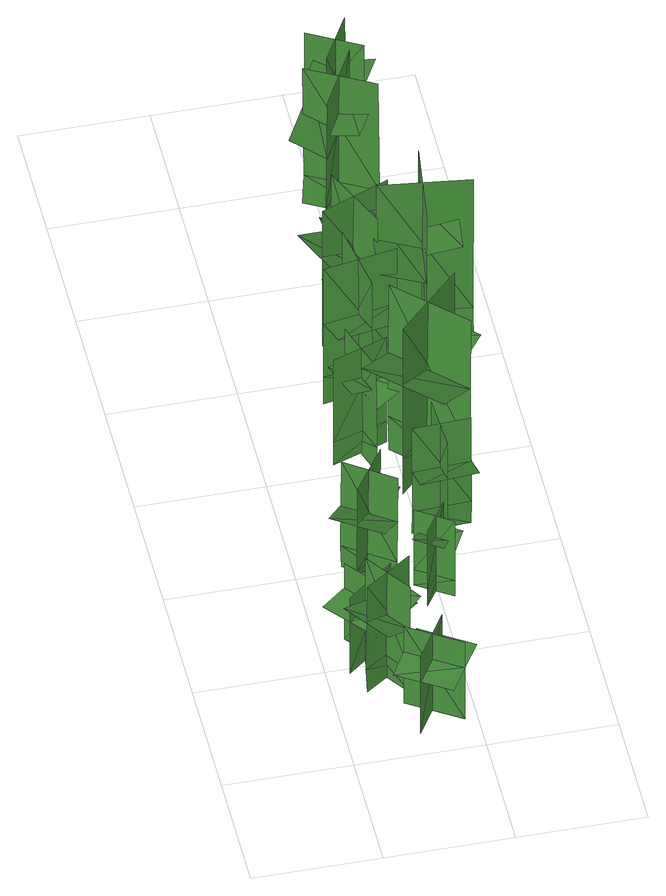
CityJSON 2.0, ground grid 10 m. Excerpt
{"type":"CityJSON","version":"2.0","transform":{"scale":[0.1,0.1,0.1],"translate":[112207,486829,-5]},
"CityObjects":{
"tree1":{"type":"SolitaryVegetationObject","geometry":[{"type":"MultiSurface","lod":"1","boundaries":[[[0,1,2]],[[0,2,3]],[[4,5,6]],[[4,6,7]],[[8,9,5]],[[8,5,4]],[[10,11,1]],[[10,1,0]],[[12,13,14]],[[12,14,15]],[[16,17,18]],[[16,18,19]]]}]},
"tree2":{"type":"SolitaryVegetationObject","geometry":[{"type":"MultiSurface","lod":"1","boundaries":[[[20,21,22]],[[20,22,23]],[[24,25,26]],[[24,26,27]],[[28,29,30]],[[28,30,31]],[[28,32,33]],[[28,33,29]]]}]},
"tree3":{"type":"SolitaryVegetationObject","geometry":[{"type":"MultiSurface","lod":"1","boundaries":[[[34,35,36]],[[34,36,37]],[[38,39,40]],[[38,40,41]],[[42,43,44]],[[42,44,45]],[[42,46,47]],[[42,47,43]]]}]},
"tree4":{"type":"SolitaryVegetationObject","geometry":[{"type":"MultiSurface","lod":"1","boundaries":[[[48,49,50]],[[48,50,51]],[[52,53,54]],[[52,54,55]],[[56,57,53]],[[56,53,52]],[[58,59,49]],[[58,49,48]],[[60,61,62]],[[60,62,63]],[[64,65,66]],[[64,66,67]]]}]},
"tree5":{"type":"SolitaryVegetationObject","geometry":[{"type":"MultiSurface","lod":"1","boundaries":[[[68,69,70]],[[68,70,71]],[[72,73,74]],[[72,74,75]],[[76,77,73]],[[76,73,72]],[[78,79,69]],[[78,69,68]],[[80,81,82]],[[80,82,83]],[[84,85,86]],[[84,86,87]]]}]},
"tree6":{"type":"SolitaryVegetationObject","geometry":[{"type":"MultiSurface","lod":"1","boundaries":[[[88,89,90]],[[88,90,91]],[[92,93,94]],[[92,94,95]],[[96,97,93]],[[96,93,92]],[[98,99,89]],[[98,89,88]],[[100,101,102]],[[100,102,103]],[[104,105,106]],[[104,106,107]]]}]},
"tree7":{"type":"SolitaryVegetationObject","geometry":[{"type":"MultiSurface","lod":"1","boundaries":[[[108,109,110]],[[108,110,111]],[[112,113,114]],[[112,114,115]],[[116,117,113]],[[116,113,112]],[[118,119,109]],[[118,109,108]],[[120,121,122]],[[120,122,123]],[[124,125,126]],[[124,126,127]]]}]},
"tree8":{"type":"SolitaryVegetationObject","geometry":[{"type":"MultiSurface","lod":"1","boundaries":[[[128,129,130]],[[128,130,131]],[[132,133,134]],[[132,134,135]],[[136,137,133]],[[136,133,132]],[[138,139,129]],[[138,129,128]],[[140,141,142]],[[140,142,143]],[[144,145,146]],[[144,146,147]]]}]},
"tree9":{"type":"SolitaryVegetationObject","geometry":[{"type":"MultiSurface","lod":"1","boundaries":[[[148,149,150]],[[148,150,151]],[[152,153,154]],[[152,154,155]],[[156,157,153]],[[156,153,152]],[[158,159,149]],[[158,149,148]],[[160,161,162]],[[160,162,163]],[[164,165,166]],[[164,166,167]]]}]},
"tree10":{"type":"SolitaryVegetationObject","geometry":[{"type":"MultiSurface","lod":"1","boundaries":[[[168,169,170]],[[168,170,171]],[[172,173,174]],[[172,174,175]],[[176,177,173]],[[176,173,172]],[[178,179,169]],[[178,169,168]],[[180,181,182]],[[180,182,183]],[[184,185,186]],[[184,186,187]]]}]},
"tree11":{"type":"SolitaryVegetationObject","geometry":[{"type":"MultiSurface","lod":"1","boundaries":[[[188,189,190]],[[188,190,191]],[[192,193,194]],[[192,194,195]],[[196,197,193]],[[196,193,192]],[[198,199,189]],[[198,189,188]],[[200,201,202]],[[200,202,203]],[[204,205,206]],[[204,206,207]]]}]},
"tree12":{"type":"SolitaryVegetationObject","geometry":[{"type":"MultiSurface","lod":"1","boundaries":[[[208,209,210]],[[208,210,211]],[[212,213,214]],[[212,214,215]],[[216,217,213]],[[216,213,212]],[[218,219,209]],[[218,209,208]],[[220,221,222]],[[220,222,223]],[[224,225,226]],[[224,226,227]]]}]},
"tree13":{"type":"SolitaryVegetationObject","geometry":[{"type":"MultiSurface","lod":"1","boundaries":[[[228,229,230]],[[228,230,231]],[[232,233,234]],[[232,234,235]],[[236,237,233]],[[236,233,232]],[[238,239,229]],[[238,229,228]],[[240,241,242]],[[240,242,243]],[[244,245,246]],[[244,246,247]]]}]},
"tree14":{"type":"SolitaryVegetationObject","geometry":[{"type":"MultiSurface","lod":"1","boundaries":[[[248,249,250]],[[248,250,251]],[[252,253,254]],[[252,254,255]],[[256,257,253]],[[256,253,252]],[[258,259,249]],[[258,249,248]],[[260,261,262]],[[260,262,263]],[[264,265,266]],[[264,266,267]]]}]}
},
"vertices":[
[55,61,36],[30,99,36],[30,99,121],[56,62,121],[62,95,36],[24,69,36],[25,69,121],[62,95,121],[62,95,13],[25,69,13],[56,62,13],[30,99,13],[56,62,78],[30,99,78],[11,86,86],[37,49,86],[34,94,91],[53,66,91],[67,76,96],[48,104,96],
[21,129,11],[50,92,11],[50,92,89],[21,129,89],[17,93,11],[54,122,11],[54,122,89],[17,93,89],[17,93,64],[54,122,64],[38,143,64],[1,113,64],[33,73,64],[70,102,64],
[54,18,13],[79,58,13],[79,58,92],[54,18,92],[89,26,13],[49,52,13],[49,52,92],[89,26,92],[89,26,66],[49,52,66],[36,30,66],[76,4,66],[103,48,66],[63,74,66],
[71,176,35],[34,202,35],[35,203,120],[72,177,120],[65,210,35],[40,173,35],[40,172,120],[66,210,120],[66,210,12],[40,172,12],[72,177,12],[35,203,12],[72,177,76],[34,202,76],[21,183,84],[58,158,84],[40,199,90],[68,180,90],[77,194,94],[49,213,94],
[82,168,33],[109,150,33],[109,150,94],[82,168,94],[87,144,33],[105,171,33],[105,171,94],[87,144,94],[87,144,17],[105,171,17],[82,168,17],[109,150,17],[82,168,63],[109,150,63],[118,164,69],[91,182,69],[105,153,72],[85,166,72],[78,156,76],[99,142,76],
[69,343,32],[83,300,32],[82,299,117],[68,342,117],[53,312,32],[96,326,32],[96,327,117],[53,312,117],[53,312,9],[96,327,9],[68,342,9],[82,299,9],[68,342,73],[83,299,73],[105,307,82],[90,350,82],[81,305,87],[70,338,87],[53,332,91],[64,300,91],
[137,221,41],[92,219,41],[92,220,126],[137,222,126],[112,244,41],[114,199,41],[114,199,126],[112,244,126],[112,244,18],[114,199,18],[137,222,18],[92,220,18],[137,222,82],[92,219,82],[93,196,91],[138,199,91],[98,220,96],[132,222,96],[131,239,100],[97,237,100],
[145,262,51],[94,312,51],[95,313,185],[146,263,185],[145,316,51],[95,265,51],[95,265,185],[145,315,185],[145,315,15],[95,265,15],[146,263,15],[95,313,15],[145,262,116],[95,312,116],[69,287,129],[120,237,129],[102,306,137],[140,268,137],[159,288,144],[121,325,144],
[117,384,39],[59,374,39],[59,375,149],[117,385,149],[81,410,39],[91,352,39],[91,353,149],[81,410,149],[81,410,10],[91,353,10],[117,385,10],[59,375,10],[117,385,93],[59,375,93],[64,346,103],[122,356,103],[67,376,110],[110,384,110],[106,406,116],[63,398,116],
[108,415,41],[85,469,41],[86,469,151],[109,416,151],[125,456,41],[71,433,41],[71,433,151],[125,455,151],[125,455,12],[71,433,12],[109,416,12],[86,469,12],[108,415,94],[86,469,94],[58,458,105],[81,404,105],[89,462,112],[106,422,112],[126,430,118],[109,471,118],
[106,485,28],[103,517,28],[103,517,88],[107,485,88],[122,503,28],[89,500,28],[89,500,88],[122,503,88],[122,503,12],[89,500,12],[107,485,12],[103,517,12],[106,485,57],[103,517,57],[87,515,63],[90,483,63],[104,512,67],[106,488,67],[118,489,70],[116,514,70],
[137,378,50],[146,448,50],[147,448,183],[138,378,183],[180,411,50],[109,419,50],[109,419,183],[180,410,183],[180,410,14],[109,419,14],[138,378,14],[147,448,14],[138,378,115],[147,448,115],[111,453,128],[102,382,128],[146,439,136],[139,386,136],[166,382,143],[172,435,143],
[98,543,41],[127,594,41],[127,594,151],[99,543,151],[141,555,41],[90,583,41],[89,583,151],[140,555,151],[140,555,12],[89,583,12],[99,543,12],[127,594,12],[99,543,94],[127,594,94],[101,608,105],[73,557,105],[123,587,112],[102,548,112],[122,538,118],[143,576,118],
[138,657,36],[116,617,36],[115,618,122],[137,657,122],[105,648,37],[145,626,37],[145,626,122],[105,648,122],[105,648,14],[145,626,14],[137,657,14],[115,618,14],[137,657,78],[116,617,78],[136,606,86],[158,646,86],[119,623,91],[135,653,91],[120,661,96],[103,631,96]
]}
